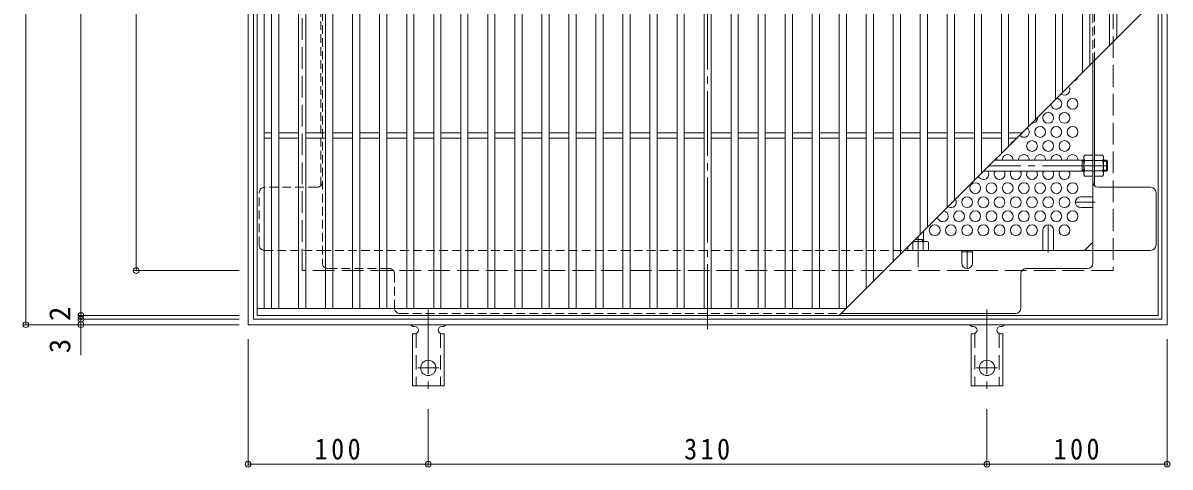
# Model space of a CAD drawing. Units: millimetres at full size, sheet at 1:4. Extents: x -887 to 1015, y -780 to 760.
# Drawn here: x -875 to -238, y 29 to 276 of the extents above; entities that cross this region are included whole.
import ezdxf
from ezdxf.enums import TextEntityAlignment as Align

# ---------------------------------------------------------------- set-up
doc = ezdxf.new("R2010")
doc.units = ezdxf.units.MM
doc.header["$LTSCALE"] = 4
doc.header["$PDMODE"] = 32
doc.header["$PDSIZE"] = 3.2
for name, pattern in [('CHAIN1', [8, 5, -1, 1, -1]), ('CHAIN2', [12, 9, -1, 1, -1]), ('DASHED1', [1.8, 1.2, -0.6]), ('DASHED2', [3, 2, -1]), ('DASHED3', [4, 3, -1])]:
    doc.linetypes.add(name, pattern=pattern)
for name, color, linetype, lineweight in [('A-1_躯体', 2, 'Continuous', 9), ('A-2_仕上', 3, 'Continuous', 9), ('A-4_その他', 7, 'Continuous', 9), ('A-6_寸法', 2, 'Continuous', 9), ('A-7_ハッチ', 2, 'Continuous', 9), ('A-8_記号', 2, 'Continuous', 9), ('A-A_ﾊｯﾁ-ﾜｸ', 3, 'Continuous', 9), ('A-B_ﾊｯﾁ', 2, 'Continuous', 9)]:
    doc.layers.add(name, color=color, linetype=linetype, lineweight=lineweight)
doc.styles.add('ＭＳ ゴシック', font='')
doc.styles.get('ＭＳ ゴシック').set_extended_font_data('MS Gothic')

msp = doc.modelspace()

# ---------------------------------------------------------------- linework, layer by layer
at = {"layer": 'A-1_躯体'}
for p, q in [((-239.713, 618.162), (-239.713, 108.162)), ((-242.713, 615.162), (-242.713, 111.162)), ((-242.713, 111.162), (-746.713, 111.162)), ((-239.713, 108.162), (-749.713, 108.162))]:
    msp.add_line(p, q, dxfattribs=at)
at = {"layer": 'A-1_躯体', "linetype": 'DASHED3'}
for p, q in [((-269.713, 588.162), (-269.713, 138.162)), ((-269.713, 138.162), (-719.713, 138.162))]:
    msp.add_line(p, q, dxfattribs=at)
at = {"layer": 'A-1_躯体'}
for points in [[(-749.713, 108.162), (-749.713, 618.162), (-239.713, 618.162)], [(-746.713, 111.162), (-746.713, 615.162), (-242.713, 615.162)]]:
    msp.add_lwpolyline(points, dxfattribs=at)
at = {"layer": 'A-1_躯体', "linetype": 'DASHED3'}
msp.add_lwpolyline([(-719.713, 138.162), (-719.713, 588.162), (-269.713, 588.162)], dxfattribs=at)
at = {"layer": 'A-2_仕上'}
for p, q in [((-744.713, 113.162), (-744.713, 613.162)), ((-244.712, 613.162), (-244.712, 113.162)), ((-740.713, 117.162), (-740.713, 609.162)), ((-736.713, 117.162), (-736.713, 609.162)), ((-732.713, 117.162), (-732.713, 609.162)), ((-721.713, 117.162), (-721.713, 609.162)), ((-717.713, 117.162), (-717.713, 609.162)), ((-706.712, 117.162), (-706.712, 609.162)), ((-702.713, 117.162), (-702.713, 609.162)), ((-691.712, 117.162), (-691.712, 609.162)), ((-687.712, 117.162), (-687.712, 609.162)), ((-676.712, 117.162), (-676.712, 609.162)), ((-672.712, 117.162), (-672.712, 609.162)), ((-661.712, 117.162), (-661.712, 609.162)), ((-657.712, 117.162), (-657.712, 609.162)), ((-646.712, 117.162), (-646.712, 609.162)), ((-642.712, 117.162), (-642.712, 609.162)), ((-631.712, 117.162), (-631.712, 609.162)), ((-627.712, 117.162), (-627.712, 609.162)), ((-616.712, 117.162), (-616.712, 609.162)), ((-612.712, 117.162), (-612.712, 609.162)), ((-601.712, 117.162), (-601.712, 609.162)), ((-597.712, 117.162), (-597.712, 609.162)), ((-586.712, 117.162), (-586.712, 609.162)), ((-582.712, 117.162), (-582.712, 609.162)), ((-571.711, 117.162), (-571.711, 609.162)), ((-567.712, 117.162), (-567.712, 609.162)), ((-556.711, 117.162), (-556.711, 609.162)), ((-552.711, 117.162), (-552.711, 609.162)), ((-541.711, 117.162), (-541.711, 609.162)), ((-537.711, 117.162), (-537.711, 609.162)), ((-526.711, 117.162), (-526.711, 609.162)), ((-522.711, 117.162), (-522.711, 609.162)), ((-511.711, 117.162), (-511.711, 609.162)), ((-507.711, 117.162), (-507.711, 609.162)), ((-496.711, 117.162), (-496.711, 609.162)), ((-492.711, 117.162), (-492.711, 609.162)), ((-481.711, 117.162), (-481.711, 609.162)), ((-477.711, 117.162), (-477.711, 609.162)), ((-466.711, 117.162), (-466.711, 609.162)), ((-462.711, 117.162), (-462.711, 609.162)), ((-451.711, 117.162), (-451.711, 609.162)), ((-447.711, 117.162), (-447.711, 609.162)), ((-436.71, 117.162), (-436.71, 609.162)), ((-432.711, 117.162), (-432.711, 609.162)), ((-421.71, 117.162), (-421.71, 609.162)), ((-417.71, 117.165), (-417.71, 609.162)), ((-406.71, 128.165), (-406.71, 609.162)), ((-402.71, 132.165), (-402.71, 609.162)), ((-391.71, 143.165), (-391.71, 609.162)), ((-387.71, 147.165), (-387.71, 609.162)), ((-376.71, 158.165), (-376.71, 609.162)), ((-372.71, 162.165), (-372.71, 609.162)), ((-361.71, 173.165), (-361.71, 609.162)), ((-357.71, 177.165), (-357.71, 609.162)), ((-346.71, 188.165), (-346.71, 609.162)), ((-342.71, 192.165), (-342.71, 609.162)), ((-331.71, 203.166), (-331.71, 609.162)), ((-327.71, 207.165), (-327.71, 609.162)), ((-316.71, 218.166), (-316.71, 609.162)), ((-312.71, 222.166), (-312.71, 609.162)), ((-301.709, 233.166), (-301.709, 609.162)), ((-297.71, 237.166), (-297.71, 609.162)), ((-286.709, 248.166), (-286.709, 609.162)), ((-282.709, 252.166), (-282.709, 609.162)), ((-271.709, 263.166), (-271.709, 609.162)), ((-267.709, 267.166), (-267.709, 609.162)), ((-244.713, 290.162), (-421.713, 113.162)), ((-740.713, 214.662), (-736.713, 214.662)), ((-740.713, 211.662), (-736.713, 211.662)), ((-732.713, 214.662), (-721.713, 214.662)), ((-732.713, 211.662), (-721.713, 211.662)), ((-717.713, 214.662), (-706.712, 214.662)), ((-717.713, 211.662), (-706.712, 211.662)), ((-702.713, 214.662), (-691.712, 214.662)), ((-702.713, 211.662), (-691.712, 211.662)), ((-687.712, 214.662), (-676.712, 214.662)), ((-687.712, 211.662), (-676.712, 211.662)), ((-672.712, 214.662), (-661.712, 214.662)), ((-672.712, 211.662), (-661.712, 211.662)), ((-657.712, 214.662), (-646.712, 214.662)), ((-657.712, 211.662), (-646.712, 211.662)), ((-642.712, 214.662), (-631.712, 214.662)), ((-642.712, 211.662), (-631.712, 211.662)), ((-627.712, 214.662), (-616.712, 214.662)), ((-627.712, 211.662), (-616.712, 211.662)), ((-612.712, 214.662), (-601.712, 214.662)), ((-612.712, 211.662), (-601.712, 211.662)), ((-597.712, 214.662), (-586.712, 214.662)), ((-597.712, 211.662), (-586.712, 211.662)), ((-582.712, 214.662), (-571.711, 214.662)), ((-582.712, 211.662), (-571.711, 211.662)), ((-567.712, 214.662), (-556.711, 214.662)), ((-567.712, 211.662), (-556.711, 211.662)), ((-552.711, 214.662), (-541.711, 214.662)), ((-552.711, 211.662), (-541.711, 211.662)), ((-537.711, 214.662), (-526.711, 214.662)), ((-537.711, 211.662), (-526.711, 211.662)), ((-522.711, 214.662), (-511.711, 214.662)), ((-522.711, 211.662), (-511.711, 211.662)), ((-507.711, 214.662), (-496.711, 214.662)), ((-507.711, 211.662), (-496.711, 211.662)), ((-492.711, 214.662), (-481.711, 214.662)), ((-492.711, 211.662), (-481.711, 211.662)), ((-477.711, 214.662), (-466.711, 214.662)), ((-477.711, 211.662), (-466.711, 211.662)), ((-462.711, 214.662), (-451.711, 214.662)), ((-462.711, 211.662), (-451.711, 211.662)), ((-447.711, 214.662), (-436.71, 214.662)), ((-447.711, 211.662), (-436.71, 211.662)), ((-432.711, 214.662), (-421.71, 214.662)), ((-432.711, 211.662), (-421.71, 211.662)), ((-417.71, 214.662), (-406.71, 214.662)), ((-417.71, 211.662), (-406.71, 211.662)), ((-402.71, 214.662), (-391.71, 214.662)), ((-402.71, 211.662), (-391.71, 211.662)), ((-387.71, 214.662), (-376.71, 214.662)), ((-387.71, 211.662), (-376.71, 211.662)), ((-372.71, 214.662), (-361.71, 214.662)), ((-372.71, 211.662), (-361.71, 211.662)), ((-357.71, 214.662), (-346.71, 214.662)), ((-357.71, 211.662), (-346.71, 211.662)), ((-342.71, 214.662), (-331.71, 214.662)), ((-342.71, 211.662), (-331.71, 211.662)), ((-327.71, 214.662), (-320.213, 214.662)), ((-327.71, 211.662), (-323.213, 211.662)), ((-744.713, 117.162), (-417.713, 117.162)), ((-244.712, 113.162), (-744.713, 113.162))]:
    msp.add_line(p, q, dxfattribs=at)
at = {"layer": 'A-4_その他'}
for p, q in [((-873.054, 618.162), (-873.054, 108.162)), ((-842.449, 613.162), (-842.449, 113.162)), ((-811.844, 588.162), (-811.844, 138.162)), ((-813.044, 138.162), (-754.713, 138.162)), ((-843.649, 113.162), (-754.713, 113.162)), ((-843.649, 111.162), (-754.713, 111.162)), ((-842.449, 113.162), (-842.449, 111.162)), ((-842.449, 111.162), (-842.449, 91.154)), ((-874.254, 108.162), (-754.713, 108.162)), ((-749.713, 29.585), (-749.713, 100.162)), ((-239.713, 29.585), (-239.713, 100.162)), ((-649.713, 29.585), (-649.713, 61.23)), ((-339.713, 29.585), (-339.713, 61.23)), ((-749.713, 30.785), (-649.713, 30.785)), ((-649.713, 30.785), (-339.713, 30.785)), ((-339.713, 30.785), (-239.713, 30.785))]:
    msp.add_line(p, q, dxfattribs=at)
for p in [(-811.844, 138.162), (-842.449, 113.162), (-873.054, 108.162), (-842.449, 111.162), (-842.449, 108.162), (-749.713, 30.785), (-649.713, 30.785), (-339.713, 30.785), (-239.713, 30.785)]:
    msp.add_point(p, dxfattribs=at)
at = {"layer": 'A-6_寸法'}
for centre in [(-292.213, 230.66), (-305.713, 222.866), (-296.713, 222.866), (-310.213, 215.072), (-301.213, 215.072), (-292.213, 215.072), (-314.713, 207.278), (-305.713, 207.278), (-296.713, 207.278), (-346.213, 183.895), (-337.213, 183.895), (-328.213, 183.895), (-319.213, 183.895), (-310.213, 183.895), (-301.213, 183.895), (-292.213, 183.895), (-350.713, 176.101), (-341.713, 176.101), (-332.713, 176.101), (-323.713, 176.101), (-314.713, 176.101), (-305.713, 176.101), (-296.713, 176.101), (-355.213, 168.306), (-346.213, 168.306), (-337.213, 168.306), (-328.213, 168.306), (-319.213, 168.306), (-310.213, 168.306), (-301.213, 168.306), (-292.213, 168.306), (-368.713, 160.512), (-359.713, 160.512), (-350.713, 160.512), (-341.713, 160.512), (-332.713, 160.512), (-323.713, 160.512), (-314.713, 160.512), (-296.713, 160.512)]:
    msp.add_circle(centre, 3, dxfattribs=at)
for centre, start, end in [((-292.213, 246.249), 282.70722, 347.29278), ((-296.713, 238.454), 228.9492, 41.0508), ((-301.213, 230.66), 179.96123, 90.03877), ((-314.713, 222.866), 264.58915, 5.41085), ((-319.213, 215.072), 216.99966, 53.00034), ((-323.713, 207.278), 111.29624, 158.70376), ((-337.213, 199.483), 357.61786, 19.58149), ((-328.213, 199.483), 357.61786, 182.38214), ((-319.213, 199.483), 357.61786, 182.38214), ((-310.213, 199.483), 357.61786, 182.38214), ((-301.213, 199.483), 357.61786, 182.38214), ((-292.213, 199.483), 357.61786, 182.38214), ((-341.713, 191.689), 204.68201, 33.81492), ((-332.713, 191.689), 146.18508, 33.81492), ((-323.713, 191.689), 146.18508, 33.81492), ((-314.713, 191.689), 146.18508, 33.81492), ((-305.713, 191.689), 146.18508, 33.81492), ((-296.713, 191.689), 146.18508, 33.81492), ((-359.713, 176.101), 237.77811, 32.22189), ((-364.213, 168.306), 191.26992, 78.73008), ((-377.713, 160.512), 338.96053, 352.85353)]:
    msp.add_arc(centre, 3, start, end, dxfattribs=at)
at = {"layer": 'A-7_ハッチ', "linetype": 'CHAIN2'}
msp.add_line((-494.713, 621.759), (-494.713, 104.565), dxfattribs=at)
at = {"layer": 'A-7_ハッチ', "linetype": 'DASHED1'}
for p, q in [((-708.513, 583.966), (-708.513, 142.359)), ((-280.913, 253.962), (-280.913, 583.966)), ((-709.313, 185.32), (-709.313, 344.701)), ((-280.113, 254.762), (-280.113, 344.701)), ((-280.113, 199.359), (-280.913, 199.359)), ((-280.113, 193.159), (-280.913, 193.159)), ((-743.516, 152.359), (-743.516, 181.36)), ((-711.513, 184.36), (-740.516, 184.36)), ((-740.516, 149.359), (-708.513, 149.359)), ((-708.513, 149.359), (-385.517, 149.359)), ((-671.512, 139.359), (-705.513, 139.359)), ((-668.512, 136.359), (-668.512, 117.359)), ((-665.512, 114.359), (-420.517, 114.359))]:
    msp.add_line(p, q, dxfattribs=at)
at = {"layer": 'A-7_ハッチ'}
for p, q in [((-280.113, 185.32), (-280.113, 254.762)), ((-280.913, 142.359), (-280.913, 253.962)), ((-248.909, 184.36), (-277.913, 184.36)), ((-245.909, 152.359), (-245.909, 181.36)), ((-285.525, 149.359), (-280.913, 153.971)), ((-385.517, 149.359), (-248.909, 149.359)), ((-353.713, 148.559), (-347.713, 148.559)), ((-320.914, 117.359), (-320.914, 136.359)), ((-317.914, 139.359), (-283.913, 139.359)), ((-420.517, 114.359), (-323.914, 114.359))]:
    msp.add_line(p, q, dxfattribs=at)
at = {"layer": 'A-7_ハッチ', "linetype": 'DASHED1'}
for centre, start, end in [((-711.513, 187.36), 270, 0), ((-740.516, 181.36), 90, 180), ((-740.516, 152.359), 180, 270), ((-705.513, 142.359), 180, 270), ((-671.512, 136.359), 0, 90), ((-665.512, 117.359), 180, 270)]:
    msp.add_arc(centre, 3, start, end, dxfattribs=at)
at = {"layer": 'A-7_ハッチ'}
for centre, start, end in [((-277.913, 187.36), 180, 270), ((-248.909, 181.36), 0, 90), ((-248.909, 152.359), 270, 0), ((-283.913, 142.359), 270, 0), ((-317.914, 136.359), 90, 180), ((-323.914, 117.359), 270, 0)]:
    msp.add_arc(centre, 3, start, end, dxfattribs=at)
at = {"layer": 'A-8_記号'}
for p, q in [((-287.713, 179.101), (-280.913, 179.101)), ((-287.713, 173.101), (-280.913, 173.101)), ((-308.713, 160.509), (-308.713, 149.359)), ((-302.713, 160.509), (-302.713, 149.359)), ((-353.713, 142.359), (-353.713, 149.359)), ((-347.713, 142.359), (-347.713, 149.359))]:
    msp.add_line(p, q, dxfattribs=at)
at = {"layer": 'A-8_記号', "linetype": 'CHAIN1'}
for p, q in [((-279.713, 176.101), (-290.713, 176.101)), ((-305.713, 148.159), (-305.713, 163.509)), ((-350.713, 149.359), (-350.713, 139.359))]:
    msp.add_line(p, q, dxfattribs=at)
at = {"layer": 'A-8_記号'}
for centre, start, end in [((-287.713, 176.101), 90, 270), ((-305.713, 160.509), 0, 180), ((-350.713, 142.359), 180, 0)]:
    msp.add_arc(centre, 3, start, end, dxfattribs=at)
at = {"layer": 'A-A_ﾊｯﾁ-ﾜｸ', "color": 7, "linetype": 'CHAIN2'}
for p, q in [((-649.713, 116.63), (-649.713, 69.23)), ((-339.713, 116.63), (-339.713, 69.23)), ((-655.489, 84.162), (-643.937, 84.162)), ((-345.489, 84.162), (-333.937, 84.162))]:
    msp.add_line(p, q, dxfattribs=at)
at = {"layer": 'A-A_ﾊｯﾁ-ﾜｸ'}
for p, q in [((-658.463, 103.162), (-657.213, 103.162)), ((-658.463, 103.162), (-658.463, 74.162)), ((-657.713, 107.162), (-657.213, 107.162)), ((-642.218, 107.162), (-641.704, 107.162)), ((-640.963, 103.162), (-642.213, 103.162)), ((-640.963, 103.162), (-640.963, 74.162)), ((-348.463, 103.162), (-347.213, 103.162)), ((-348.463, 103.162), (-348.463, 74.162)), ((-347.713, 107.162), (-347.213, 107.162)), ((-332.218, 107.162), (-331.704, 107.162)), ((-330.963, 103.162), (-332.213, 103.162)), ((-330.963, 103.162), (-330.963, 74.162)), ((-640.963, 74.162), (-658.463, 74.162)), ((-330.963, 74.162), (-348.463, 74.162))]:
    msp.add_line(p, q, dxfattribs=at)
at = {"layer": 'A-A_ﾊｯﾁ-ﾜｸ', "linetype": 'DASHED2'}
for p, q in [((-656.463, 103.308), (-656.463, 74.162)), ((-642.963, 103.308), (-642.963, 74.162)), ((-346.463, 103.308), (-346.463, 74.162)), ((-332.963, 103.308), (-332.963, 74.162))]:
    msp.add_line(p, q, dxfattribs=at)
at = {"layer": 'A-A_ﾊｯﾁ-ﾜｸ'}
for centre in [(-649.713, 84.162), (-339.713, 84.162)]:
    msp.add_circle(centre, 4.25, dxfattribs=at)
for centre, start, end in [((-657.713, 109.162), 209.99951, 269.72403), ((-657.213, 105.162), 270, 90), ((-642.213, 105.162), 90.13329, 270), ((-641.713, 109.162), 270.24162, 330.00072), ((-347.713, 109.162), 209.99951, 269.72403), ((-347.213, 105.162), 270, 90), ((-332.213, 105.162), 90.13329, 270), ((-331.713, 109.162), 270.24162, 330.00072)]:
    msp.add_arc(centre, 2, start, end, dxfattribs=at)
at = {"layer": 'A-B_ﾊｯﾁ', "color": 3}
for p, q in [((-285.913, 199.359), (-335.517, 199.359)), ((-286.913, 193.359), (-286.913, 199.359)), ((-286.913, 198.859), (-285.913, 198.859)), ((-273.413, 199.359), (-275.113, 199.359)), ((-275.113, 198.859), (-272.913, 198.859)), ((-273.413, 199.359), (-272.913, 198.859)), ((-273.413, 193.359), (-273.413, 199.359)), ((-285.913, 193.359), (-341.517, 193.359)), ((-286.913, 193.859), (-285.913, 193.859)), ((-275.113, 193.859), (-272.913, 193.859)), ((-273.413, 193.359), (-275.113, 193.359)), ((-374.913, 159.962), (-374.913, 154.359)), ((-380.413, 154.462), (-380.413, 154.359)), ((-379.517, 155.359), (-374.913, 155.359)), ((-375.413, 155.359), (-375.413, 154.359))]:
    msp.add_line(p, q, dxfattribs=at)
at = {"layer": 'A-B_ﾊｯﾁ'}
for p, q in [((-285.913, 201.359), (-285.48, 202.109)), ((-285.913, 191.359), (-285.913, 201.359)), ((-280.913, 202.109), (-285.48, 202.109)), ((-285.48, 199.222), (-280.913, 199.222)), ((-280.913, 190.609), (-280.913, 202.109)), ((-280.113, 202.109), (-275.546, 202.109)), ((-280.113, 190.609), (-280.113, 202.109)), ((-275.546, 199.222), (-280.113, 199.222)), ((-275.113, 201.359), (-275.546, 202.109)), ((-275.113, 191.359), (-275.113, 201.359)), ((-285.913, 191.359), (-285.48, 190.609)), ((-285.48, 193.495), (-280.913, 193.495)), ((-275.546, 193.495), (-280.113, 193.495)), ((-275.113, 191.359), (-275.546, 190.609)), ((-280.913, 190.609), (-285.48, 190.609)), ((-280.113, 190.609), (-275.546, 190.609)), ((-380.776, 153.926), (-380.776, 149.359)), ((-380.517, 154.359), (-372.913, 154.359)), ((-375.05, 153.926), (-375.05, 149.359)), ((-372.913, 154.359), (-372.163, 153.926)), ((-372.163, 149.359), (-372.163, 153.926)), ((-383.663, 149.359), (-383.663, 151.212)), ((-383.663, 149.359), (-372.163, 149.359))]:
    msp.add_line(p, q, dxfattribs=at)
at = {"layer": 'A-B_ﾊｯﾁ', "color": 3, "linetype": 'CHAIN2'}
for p, q in [((-272.913, 196.359), (-338.517, 196.359)), ((-377.913, 156.962), (-377.913, 140.126))]:
    msp.add_line(p, q, dxfattribs=at)
at = {"layer": 'A-B_ﾊｯﾁ', "color": 3}
msp.add_lwpolyline([(-273.413, 193.359), (-272.913, 193.859), (-272.913, 198.859)], dxfattribs=at)
at = {"layer": 'A-B_ﾊｯﾁ'}
for centre, radius, start, end in [((-282.631, 200.464), 3.29, 149.99998, 176.07924), ((-283.178, 200.699), 2.735, 180.2103, 212.68507), ((-276.23, 196.359), 9.683, 162.79973, 197.20026), ((-278.395, 200.464), 3.29, 3.92076, 30.00002), ((-277.848, 200.699), 2.735, 327.31493, 359.7897), ((-284.796, 196.359), 9.683, 342.79974, 17.20027), ((-283.178, 192.019), 2.735, 147.31491, 179.78969), ((-282.631, 192.253), 3.29, 183.92075, 210), ((-277.848, 192.019), 2.735, 0.21031, 32.68509), ((-278.395, 192.253), 3.29, 330, 356.07925), ((-382.253, 151.624), 2.735, 57.31491, 59.95843), ((-377.913, 144.676), 9.683, 72.79973, 107.20026), ((-373.573, 151.624), 2.735, 90.2103, 122.68507), ((-373.808, 151.077), 3.29, 59.99998, 86.07924)]:
    msp.add_arc(centre, radius, start, end, dxfattribs=at)

# ---------------------------------------------------------------- texts
at = {"layer": 'A-4_その他', "color": 2, "style": 'ＭＳ ゴシック'}
for s, p in [('2', (-844.849, 110.202)), ('3', (-844.849, 92.347))]:
    msp.add_text(s, height=11.73, rotation=90, dxfattribs=at).set_placement(p, align=Align.BOTTOM_LEFT)
at = {"layer": 'A-4_その他', "color": 2, "char_height": 11.73, "attachment_point": 7, "style": 'ＭＳ ゴシック'}
for s, insert in [('\\T1.27;\\W0.9;100', (-712.713, 33.185)), ('\\T1.27;\\W0.9;310', (-507.713, 33.185)), ('\\T1.27;\\W0.9;100', (-302.713, 33.185))]:
    msp.add_mtext(s, dxfattribs=dict(at, insert=insert))

doc.saveas('drawing.dxf')
